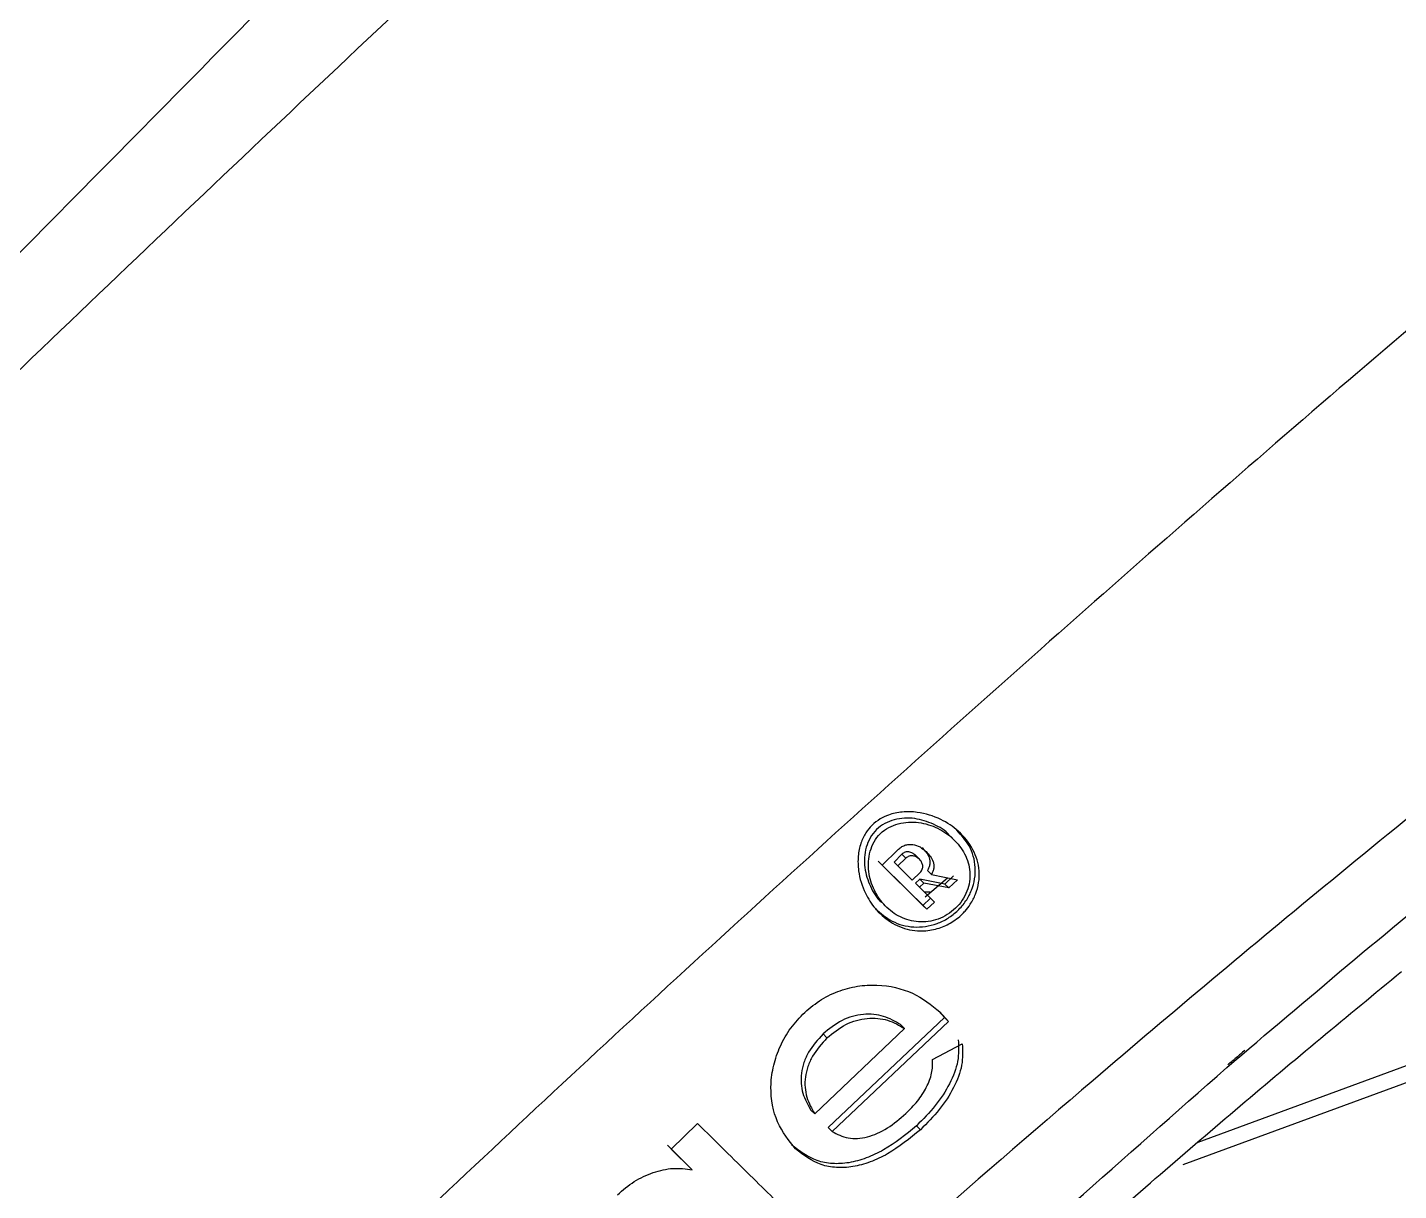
# Model space of a CAD drawing. Extents: x 943 to 1030, y 781 to 934.
# Drawn here: x 957.552 to 959.682, y 877.379 to 879.186 of the extents above; entities that cross this region are included whole.
import ezdxf

# ---------------------------------------------------------------- set-up
doc = ezdxf.new("R2010")
doc.units = 0
doc.header["$MEASUREMENT"] = 0
doc.layers.add('1', color=4, linetype='Continuous')

# ---------------------------------------------------------------- blocks, each defined once
blk = doc.blocks.new('AIRA')
at = {"layer": '1', "color": 3, "linetype": 'Continuous', "lineweight": 25}
for p, q in [((15.8151, 74.7569), (15.809, 74.763)), ((15.7026, 74.7184), (15.7269, 74.7424)), ((15.7331, 74.7353), (15.7209, 74.7233)), ((15.7392, 74.7291), (15.727, 74.7172)), ((15.7392, 74.7291), (15.7331, 74.7353)), ((15.7603, 74.7277), (15.7541, 74.7338)), ((15.762, 74.7259), (15.7603, 74.7277)), ((17.439, 74.7463), (16.1929, 74.2874)), ((15.7659, 74.6559), (15.6964, 74.7245)), ((15.772, 74.6498), (15.7026, 74.7184)), ((15.727, 74.7172), (15.7209, 74.7233)), ((15.727, 74.7172), (15.7492, 74.6952)), ((15.7492, 74.6952), (15.7614, 74.7072)), ((15.7789, 74.7039), (15.7728, 74.71)), ((15.7789, 74.7039), (15.8195, 74.6957)), ((17.4498, 74.7234), (16.1696, 74.253)), ((15.7609, 74.6966), (15.7544, 74.6902)), ((15.7605, 74.6841), (15.7544, 74.6902)), ((15.7671, 74.6905), (15.7605, 74.6841)), ((15.7605, 74.6841), (15.7837, 74.6611)), ((15.8001, 74.6891), (15.7609, 74.6966)), ((15.7671, 74.6905), (15.7609, 74.6966)), ((15.8063, 74.683), (15.7671, 74.6905)), ((15.7693, 74.6694), (15.8038, 74.6989)), ((15.8133, 74.7019), (15.8001, 74.6891)), ((15.8063, 74.683), (15.8001, 74.6891)), ((15.8195, 74.6957), (15.8063, 74.683)), ((15.7776, 74.6673), (15.7659, 74.6559)), ((15.7773, 74.6762), (15.768, 74.6767)), ((15.7023, 74.6602), (15.7084, 74.6541)), ((15.772, 74.6498), (15.7659, 74.6559)), ((15.7837, 74.6611), (15.772, 74.6498)), ((15.7906, 74.4915), (15.7995, 74.4816)), ((15.7995, 74.4816), (15.6185, 74.3106)), ((15.8056, 74.4754), (15.6247, 74.3044)), ((15.7372, 74.4646), (15.7311, 74.4708)), ((15.7923, 74.4904), (15.8056, 74.4754)), ((15.8056, 74.4754), (15.7995, 74.4816)), ((15.5977, 74.3318), (15.7372, 74.4646)), ((15.6168, 74.45), (15.6106, 74.4561)), ((15.7807, 74.4165), (15.827, 74.4407)), ((15.5977, 74.3318), (15.5916, 74.338)), ((15.3749, 74.2771), (15.4157, 74.3169)), ((15.6247, 74.3044), (15.6185, 74.3106)), ((15.762, 74.3074), (15.7559, 74.3135)), ((15.4011, 74.2514), (15.3688, 74.2833)), ((15.4073, 74.2452), (15.3749, 74.2771)), ((15.4073, 74.2452), (15.4011, 74.2514))]:
    blk.add_line(p, q, dxfattribs=at)
for points, knots in [([(16.7635, 77.6975), (16.438, 77.4073), (15.787, 76.8269), (14.8258, 75.9334), (13.8771, 75.0243), (12.943, 74.0988), (12.0242, 73.1586), (11.1221, 72.2041), (10.236, 71.2375), (9.661, 70.5833), (9.3735, 70.2562)], [0, 0, 0, 0, 0.125, 0.25, 0.375, 0.5, 0.625, 0.75, 0.875, 1, 1, 1, 1]), ([(10.1026, 71.9775), (10.2812, 72.1544), (11.0897, 72.955), (12.3557, 74.2057), (13.5215, 75.3446), (14.2046, 76.0094), (14.6141, 76.4073), (14.9505, 76.7343), (15.1365, 76.9152)], [0, 0, 0, 0, 0.106937, 0.484076, 0.757109, 0.80038, 0.889603, 1, 1, 1, 1]), ([(10.4201, 71.7437), (10.6511, 71.9705), (11.284, 72.5916), (12.3142, 73.6141), (13.51, 74.8099), (14.5376, 75.8454), (15.1639, 76.4835), (15.3958, 76.7198)], [0, 0, 0, 0, 0.138146, 0.378364, 0.618507, 0.858724, 1, 1, 1, 1]), ([(17.9126, 76.6519), (17.5918, 76.4092), (16.9535, 75.9263), (16.0442, 75.1453), (15.1613, 74.3457), (14.3049, 73.5215), (13.474, 72.6841), (12.6644, 71.8362), (11.8848, 70.9679), (11.1301, 70.0685), (10.6622, 69.4397), (10.4269, 69.1234)], [0, 0, 0, 0, 0.113392, 0.225638, 0.337341, 0.448782, 0.560233, 0.669481, 0.778832, 0.888788, 1, 1, 1, 1]), ([(18.3969, 76.174), (18.2652, 76.0854), (17.9989, 75.9062), (17.6017, 75.6241), (17.2018, 75.3284), (16.8001, 75.0184), (16.4085, 74.7031), (15.9602, 74.3274), (15.4514, 73.88), (14.8696, 73.339), (14.355, 72.834), (13.9157, 72.3844), (13.5603, 72.0082), (13.2221, 71.6376), (12.9012, 71.2732), (12.5878, 70.9043), (12.2149, 70.4484), (11.7912, 69.9015), (11.3335, 69.273), (11.0502, 68.8492), (10.9105, 68.6404)], [0, 0, 0, 0, 0.044709, 0.090349, 0.13691, 0.184379, 0.232745, 0.277954, 0.348418, 0.422679, 0.500679, 0.550525, 0.598903, 0.645795, 0.691185, 0.735062, 0.781563, 0.856423, 0.929252, 1, 1, 1, 1]), ([(16.2378, 74.4039), (16.3624, 74.5098), (16.613, 74.7227), (16.8726, 74.9224), (17.0032, 75.0228)], [0, 0, 0, 0, 0.497118, 1, 1, 1, 1]), ([(15.8263, 74.6418), (15.8263, 74.6418), (15.8262, 74.6417), (15.8259, 74.6414), (15.8248, 74.6404), (15.8206, 74.6367), (15.8106, 74.6292), (15.7931, 74.6205), (15.7725, 74.6159), (15.7478, 74.6162), (15.7213, 74.6248), (15.7022, 74.6394), (15.6871, 74.6562), (15.6742, 74.6761), (15.6653, 74.7047), (15.6644, 74.7316), (15.6685, 74.7519), (15.6762, 74.7681), (15.6865, 74.781), (15.6987, 74.7903), (15.7145, 74.7978), (15.7342, 74.802), (15.7624, 74.801), (15.7932, 74.7915), (15.8232, 74.7713), (15.8451, 74.7442), (15.854, 74.7153), (15.8531, 74.6914), (15.8482, 74.6736), (15.8406, 74.6588), (15.8328, 74.6484), (15.828, 74.6435), (15.8263, 74.6418)], [0, 0, 0, 0, 0.000072, 0.000597, 0.002016, 0.007306, 0.027584, 0.062548, 0.102855, 0.133014, 0.191275, 0.250029, 0.261691, 0.312456, 0.374569, 0.412995, 0.446626, 0.475632, 0.499758, 0.526062, 0.549056, 0.58483, 0.623805, 0.688795, 0.746269, 0.811934, 0.87362, 0.905757, 0.937092, 0.966767, 0.988236, 1, 1, 1, 1]), ([(15.8086, 74.7627), (15.808, 74.7635), (15.8017, 74.7721), (15.7826, 74.7828), (15.7583, 74.791), (15.7372, 74.7919), (15.7213, 74.7895), (15.7062, 74.7837), (15.6931, 74.7742), (15.6833, 74.7612), (15.6772, 74.7462), (15.6746, 74.7304), (15.6752, 74.7093), (15.6834, 74.6852), (15.6937, 74.6667), (15.702, 74.6607), (15.7024, 74.6604)], [0, 0, 0, 0, 0.0127713, 0.1348941, 0.2572588, 0.3194092, 0.381239, 0.4420835, 0.5026913, 0.5634295, 0.6245582, 0.6865547, 0.7484777, 0.8709414, 0.9937126, 1, 1, 1, 1]), ([(17.5925, 74.7818), (17.2444, 74.475), (16.5482, 73.8613), (15.8793, 73.217), (15.5449, 72.8948)], [0, 0, 0, 0, 0.500027, 1, 1, 1, 1]), ([(15.5706, 72.8651), (15.7953, 73.0819), (16.2447, 73.5155), (16.9326, 74.151), (17.4017, 74.5624), (17.6363, 74.7681)], [0, 0, 0, 0, 0.333307, 0.666645, 1, 1, 1, 1]), ([(15.8165, 74.6514), (15.8202, 74.6554), (15.8275, 74.6634), (15.8346, 74.6778), (15.8387, 74.6928), (15.8395, 74.7129), (15.8322, 74.7367), (15.8141, 74.76), (15.7893, 74.7771), (15.7644, 74.7848), (15.7434, 74.7858), (15.7275, 74.7833), (15.7124, 74.7776), (15.6992, 74.768), (15.6894, 74.755), (15.6834, 74.74), (15.6807, 74.7242), (15.6814, 74.7032), (15.6891, 74.6785), (15.7063, 74.654), (15.7299, 74.6364), (15.7539, 74.6296), (15.7742, 74.6304), (15.7894, 74.6342), (15.8041, 74.6409), (15.8124, 74.6479), (15.8165, 74.6514)], [0, 0, 0, 0, 0.031306, 0.062452, 0.093722, 0.125114, 0.187471, 0.250061, 0.312313, 0.374688, 0.406368, 0.437886, 0.468901, 0.499796, 0.530757, 0.561917, 0.593519, 0.625084, 0.687509, 0.750092, 0.812601, 0.874775, 0.906112, 0.937441, 0.968662, 1, 1, 1, 1]), ([(15.8201, 74.648), (15.8245, 74.6527), (15.8332, 74.6623), (15.8419, 74.6793), (15.8469, 74.6971), (15.8479, 74.721), (15.8403, 74.7484), (15.8256, 74.7649), (15.8187, 74.7726)], [0, 0, 0, 0, 0.1290951, 0.2575267, 0.3863824, 0.5157024, 0.7726663, 1, 1, 1, 1]), ([(15.5756, 72.8634), (15.6349, 72.9211), (15.7514, 73.0345), (15.9193, 73.1958), (16.0718, 73.3412), (16.2039, 73.4663), (16.3156, 73.5713), (16.4101, 73.6596), (16.5068, 73.7495), (16.6225, 73.8565), (16.7705, 73.9924), (16.9482, 74.1539), (17.1559, 74.3405), (17.3843, 74.5431), (17.5445, 74.6822), (17.6246, 74.7518)], [0, 0, 0, 0, 0.089081, 0.174945, 0.250517, 0.315799, 0.370791, 0.415491, 0.454957, 0.512982, 0.585073, 0.67123, 0.771455, 0.885746, 1, 1, 1, 1]), ([(15.7269, 74.7424), (15.7285, 74.7438), (15.7317, 74.7467), (15.7375, 74.7495), (15.7437, 74.7509), (15.752, 74.7507), (15.7618, 74.7472), (15.7677, 74.7421), (15.7707, 74.7395)], [0, 0, 0, 0, 0.125316, 0.250129, 0.375064, 0.500555, 0.749814, 1, 1, 1, 1]), ([(15.7541, 74.7338), (15.7527, 74.735), (15.7498, 74.7374), (15.7452, 74.7391), (15.7412, 74.7393), (15.7382, 74.7387), (15.7354, 74.7373), (15.7338, 74.736), (15.7331, 74.7353)], [0, 0, 0, 0, 0.249296, 0.498654, 0.623865, 0.748908, 0.874113, 1, 1, 1, 1]), ([(15.7603, 74.7277), (15.7588, 74.7289), (15.7559, 74.7313), (15.7513, 74.7329), (15.7473, 74.7331), (15.7444, 74.7325), (15.7415, 74.7312), (15.74, 74.7298), (15.7392, 74.7291)], [0, 0, 0, 0, 0.249296, 0.498654, 0.623865, 0.748908, 0.874113, 1, 1, 1, 1]), ([(15.7614, 74.7072), (15.7621, 74.7079), (15.7635, 74.7094), (15.7649, 74.7121), (15.7656, 74.715), (15.7655, 74.7189), (15.7639, 74.7234), (15.7615, 74.7262), (15.7603, 74.7277)], [0, 0, 0, 0, 0.125361, 0.250258, 0.375259, 0.500795, 0.750034, 1, 1, 1, 1]), ([(15.7646, 74.7457), (15.7669, 74.7433), (15.7714, 74.7386), (15.7754, 74.7314), (15.7769, 74.7249), (15.7767, 74.7198), (15.7753, 74.7147), (15.7736, 74.7116), (15.7728, 74.71)], [0, 0, 0, 0, 0.249834, 0.499045, 0.624064, 0.749129, 0.874216, 1, 1, 1, 1]), ([(15.7707, 74.7395), (15.773, 74.7372), (15.7775, 74.7325), (15.7816, 74.7253), (15.783, 74.7188), (15.7828, 74.7137), (15.7815, 74.7086), (15.7798, 74.7055), (15.7789, 74.7039)], [0, 0, 0, 0, 0.249834, 0.499045, 0.624064, 0.749129, 0.874216, 1, 1, 1, 1]), ([(15.5227, 72.9413), (15.8378, 73.245), (16.4682, 73.8525), (17.1226, 74.4331), (17.4498, 74.7234)], [0, 0, 0, 0, 0.49994, 1, 1, 1, 1]), ([(15.6922, 74.6507), (15.7004, 74.6436), (15.7174, 74.629), (15.7456, 74.6216), (15.7697, 74.6226), (15.7878, 74.6273), (15.8053, 74.6354), (15.8152, 74.6438), (15.8201, 74.648)], [0, 0, 0, 0, 0.237518, 0.490551, 0.617861, 0.745276, 0.872385, 1, 1, 1, 1]), ([(15.7489, 73.8905), (15.8362, 73.9707), (16.0037, 74.1247), (16.2577, 74.3456), (16.4255, 74.4841), (16.5094, 74.5533)], [0, 0, 0, 0, 0.352419, 0.676072, 1, 1, 1, 1]), ([(15.5793, 74.487), (15.5876, 74.4942), (15.6041, 74.5085), (15.6333, 74.5231), (15.664, 74.5313), (15.7047, 74.5335), (15.7525, 74.5223), (15.779, 74.5011), (15.7923, 74.4904)], [0, 0, 0, 0, 0.125682, 0.250471, 0.375422, 0.500754, 0.749187, 1, 1, 1, 1]), ([(15.568, 74.2775), (15.5575, 74.2905), (15.5367, 74.3163), (15.5277, 74.3638), (15.5321, 74.4037), (15.5418, 74.4338), (15.5571, 74.4626), (15.5719, 74.4788), (15.5793, 74.487)], [0, 0, 0, 0, 0.250101, 0.497893, 0.6232, 0.74848, 0.873898, 1, 1, 1, 1]), ([(15.7311, 74.4708), (15.7227, 74.4756), (15.7061, 74.4853), (15.6788, 74.4881), (15.6565, 74.4839), (15.6343, 74.4754), (15.6201, 74.4639), (15.6106, 74.4561)], [0, 0, 0, 0, 0.250562, 0.499168, 0.624543, 0.749433, 1, 1, 1, 1]), ([(15.6168, 74.45), (15.6262, 74.4577), (15.6404, 74.4692), (15.6625, 74.4777), (15.6849, 74.482), (15.7123, 74.4792), (15.7289, 74.4695), (15.7372, 74.4646)], [0, 0, 0, 0, 0.249739, 0.374665, 0.500101, 0.749804, 1, 1, 1, 1]), ([(15.6106, 74.4561), (15.6025, 74.447), (15.5902, 74.4334), (15.5805, 74.4119), (15.5752, 74.3899), (15.5775, 74.3629), (15.5869, 74.3463), (15.5916, 74.338)], [0, 0, 0, 0, 0.250278, 0.374511, 0.49935, 0.748151, 1, 1, 1, 1]), ([(15.6168, 74.45), (15.6086, 74.4409), (15.5964, 74.4273), (15.5867, 74.4057), (15.5813, 74.3838), (15.5837, 74.3567), (15.593, 74.3402), (15.5977, 74.3318)], [0, 0, 0, 0, 0.250278, 0.374511, 0.49935, 0.748151, 1, 1, 1, 1]), ([(15.8208, 74.4469), (15.8213, 74.4359), (15.8222, 74.4141), (15.8085, 74.3787), (15.7862, 74.3441), (15.766, 74.3237), (15.7559, 74.3135)], [0, 0, 0, 0, 0.249909, 0.498884, 0.748725, 1, 1, 1, 1]), ([(15.827, 74.4407), (15.8275, 74.4298), (15.8284, 74.408), (15.8147, 74.3725), (15.7924, 74.338), (15.7722, 74.3176), (15.762, 74.3074)], [0, 0, 0, 0, 0.249909, 0.498884, 0.748725, 1, 1, 1, 1]), ([(16.2658, 74.4306), (16.2614, 74.4268), (16.2527, 74.4193), (16.2439, 74.4118), (16.2395, 74.4081)], [0, 0, 0, 0, 0.499995, 1, 1, 1, 1]), ([(15.7392, 74.3324), (15.7455, 74.3387), (15.758, 74.3514), (15.7719, 74.373), (15.7809, 74.3954), (15.7808, 74.4094), (15.7807, 74.4165)], [0, 0, 0, 0, 0.2514942, 0.5005069, 0.749334, 1, 1, 1, 1]), ([(14.3868, 72.6738), (14.687, 72.971), (15.2874, 73.5654), (15.921, 74.1244), (16.2378, 74.4039)], [0, 0, 0, 0, 0.499996, 1, 1, 1, 1]), ([(15.6247, 74.3044), (15.6327, 74.3004), (15.6446, 74.2943), (15.6641, 74.2934), (15.6845, 74.2965), (15.7114, 74.3087), (15.73, 74.3244), (15.7392, 74.3324)], [0, 0, 0, 0, 0.250208, 0.37444, 0.499608, 0.748677, 1, 1, 1, 1]), ([(15.4157, 74.3169), (15.4438, 74.2892), (15.5, 74.2338), (15.5448, 74.1899), (15.5672, 74.1679)], [0, 0, 0, 0, 0.5002506, 1, 1, 1, 1]), ([(15.7559, 74.3135), (15.7392, 74.2998), (15.7142, 74.2794), (15.6777, 74.2627), (15.6507, 74.2551), (15.625, 74.2539), (15.593, 74.2597), (15.5743, 74.2741), (15.5618, 74.2837)], [0, 0, 0, 0, 0.250192, 0.374872, 0.499336, 0.623741, 0.748611, 1, 1, 1, 1]), ([(15.762, 74.3074), (15.7453, 74.2937), (15.7203, 74.2732), (15.6838, 74.2565), (15.6568, 74.249), (15.6311, 74.2478), (15.5992, 74.2535), (15.5805, 74.2679), (15.568, 74.2775)], [0, 0, 0, 0, 0.250192, 0.374872, 0.499336, 0.623741, 0.748611, 1, 1, 1, 1]), ([(15.2911, 74.2062), (15.2996, 74.2135), (15.3165, 74.228), (15.3466, 74.2417), (15.3779, 74.249), (15.3975, 74.2465), (15.4073, 74.2452)], [0, 0, 0, 0, 0.251834, 0.50216, 0.750554, 1, 1, 1, 1])]:
    blk.add_open_spline(points, degree=3, knots=knots, dxfattribs=at)

msp = doc.modelspace()

# ---------------------------------------------------------------- block references
at = {"layer": '1'}
msp.add_blockref('AIRA', (943.1775, 803.1658), dxfattribs=at)

doc.saveas('drawing.dxf')
